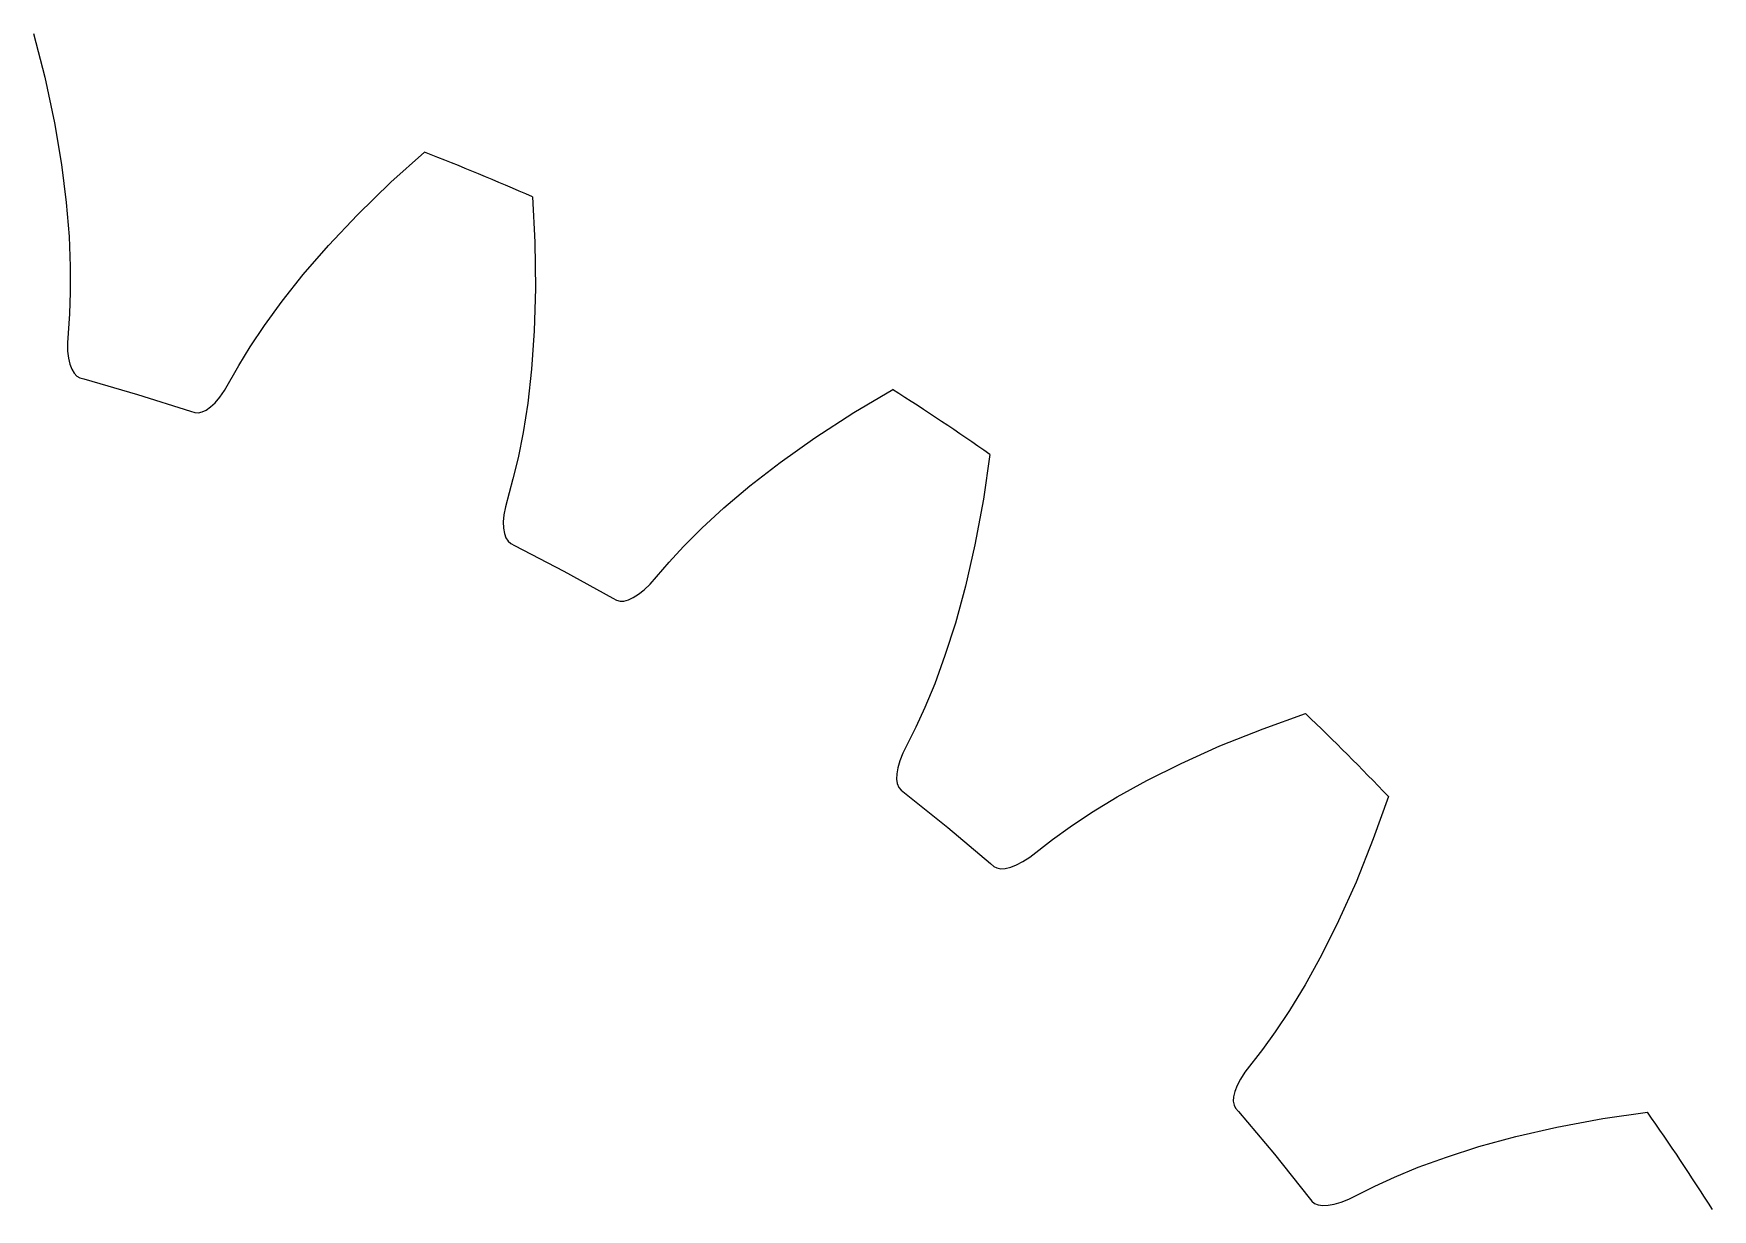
# Model space of a CAD drawing. Extents: x -17 to 24.7, y -17 to 17.
# Drawn here: x 3.68 to 14.34, y 9.13 to 16.6 of the extents above; entities that cross this region are included whole.
import ezdxf

# ---------------------------------------------------------------- set-up
doc = ezdxf.new("R2010")
doc.units = 0

msp = doc.modelspace()

# ---------------------------------------------------------------- linework, layer by layer
at = {"layer": 'layer1'}
for p, q in [((3.68, 16.597), (3.751, 16.32)), ((3.751, 16.32), (3.812, 16.03)), ((3.812, 16.03), (3.857, 15.765)), ((5.948, 15.653), (6.161, 15.844)), ((3.857, 15.765), (3.887, 15.524)), ((5.736, 15.447), (5.948, 15.653)), ((3.887, 15.524), (3.905, 15.308)), ((6.847, 15.56), (6.862, 15.274)), ((5.552, 15.251), (5.736, 15.447)), ((3.905, 15.308), (3.913, 15.118)), ((5.392, 15.067), (5.552, 15.251)), ((6.862, 15.274), (6.866, 14.979)), ((3.913, 15.118), (3.913, 14.955)), ((5.258, 14.898), (5.392, 15.067)), ((3.913, 14.955), (3.908, 14.818)), ((6.866, 14.979), (6.858, 14.71)), ((3.908, 14.818), (3.895, 14.634)), ((5.145, 14.744), (5.258, 14.898)), ((5.055, 14.609), (5.145, 14.744)), ((6.858, 14.71), (6.841, 14.467)), ((3.895, 14.634), (3.896, 14.582)), ((4.983, 14.491), (5.055, 14.609)), ((3.896, 14.582), (3.901, 14.537)), ((3.901, 14.537), (3.91, 14.498)), ((3.91, 14.498), (3.922, 14.466)), ((3.922, 14.466), (3.937, 14.441)), ((3.937, 14.441), (3.954, 14.423)), ((3.954, 14.423), (3.974, 14.412)), ((3.974, 14.412), (4, 14.405)), ((4, 14.405), (4.34, 14.306)), ((4.892, 14.332), (4.983, 14.491)), ((6.841, 14.467), (6.817, 14.252)), ((4.34, 14.306), (4.677, 14.2)), ((4.832, 14.254), (4.862, 14.289)), ((4.862, 14.289), (4.892, 14.332)), ((8.888, 14.192), (9.134, 14.338)), ((4.677, 14.2), (4.703, 14.191)), ((4.703, 14.191), (4.726, 14.189)), ((4.726, 14.189), (4.75, 14.195)), ((4.75, 14.195), (4.776, 14.207)), ((4.776, 14.207), (4.804, 14.227)), ((4.804, 14.227), (4.832, 14.254)), ((6.817, 14.252), (6.788, 14.064)), ((8.64, 14.031), (8.888, 14.192)), ((6.788, 14.064), (6.756, 13.904)), ((8.42, 13.875), (8.64, 14.031)), ((6.756, 13.904), (6.723, 13.771)), ((8.228, 13.726), (8.42, 13.875)), ((9.751, 13.925), (9.71, 13.642)), ((6.723, 13.771), (6.675, 13.593)), ((8.063, 13.586), (8.228, 13.726)), ((6.666, 13.542), (6.662, 13.497)), ((6.675, 13.593), (6.666, 13.542)), ((7.923, 13.457), (8.063, 13.586)), ((9.71, 13.642), (9.656, 13.351)), ((6.662, 13.497), (6.663, 13.457)), ((6.663, 13.457), (6.669, 13.423)), ((7.807, 13.342), (7.923, 13.457)), ((6.669, 13.423), (6.678, 13.396)), ((6.678, 13.396), (6.692, 13.375)), ((6.692, 13.375), (6.709, 13.36)), ((6.709, 13.36), (6.733, 13.348)), ((6.733, 13.348), (7.047, 13.185)), ((7.715, 13.241), (7.807, 13.342)), ((9.656, 13.351), (9.596, 13.089)), ((7.594, 13.102), (7.715, 13.241)), ((7.047, 13.185), (7.357, 13.014)), ((7.357, 13.014), (7.381, 13.001)), ((7.456, 13.002), (7.487, 13.017)), ((7.487, 13.017), (7.521, 13.038)), ((7.521, 13.038), (7.556, 13.066)), ((7.556, 13.066), (7.594, 13.102)), ((9.596, 13.089), (9.532, 12.855)), ((7.381, 13.001), (7.403, 12.995)), ((7.403, 12.995), (7.428, 12.995)), ((7.428, 12.995), (7.456, 13.002)), ((9.532, 12.855), (9.466, 12.649)), ((9.466, 12.649), (9.401, 12.47)), ((9.401, 12.47), (9.338, 12.319)), ((9.338, 12.319), (9.281, 12.194)), ((11.485, 12.185), (11.755, 12.281)), ((9.281, 12.194), (9.199, 12.03)), ((11.211, 12.076), (11.485, 12.185)), ((10.965, 11.965), (11.211, 12.076)), ((9.167, 11.937), (9.161, 11.898)), ((9.18, 11.981), (9.167, 11.937)), ((9.199, 12.03), (9.18, 11.981)), ((10.748, 11.857), (10.965, 11.965)), ((9.161, 11.898), (9.159, 11.864)), ((9.159, 11.864), (9.163, 11.836)), ((9.163, 11.836), (9.172, 11.812)), ((10.559, 11.752), (10.748, 11.857)), ((9.172, 11.812), (9.187, 11.795)), ((9.187, 11.795), (9.208, 11.778)), ((9.208, 11.778), (9.484, 11.557)), ((10.396, 11.653), (10.559, 11.752)), ((12.281, 11.755), (12.185, 11.485)), ((10.26, 11.562), (10.396, 11.653)), ((9.484, 11.557), (9.755, 11.329)), ((10.149, 11.481), (10.26, 11.562)), ((10.004, 11.369), (10.149, 11.481)), ((12.185, 11.485), (12.076, 11.211)), ((9.755, 11.329), (9.776, 11.311)), ((9.776, 11.311), (9.796, 11.301)), ((9.796, 11.301), (9.82, 11.296)), ((9.82, 11.296), (9.849, 11.298)), ((9.849, 11.298), (9.883, 11.306)), ((9.883, 11.306), (9.92, 11.32)), ((9.92, 11.32), (9.96, 11.341)), ((9.96, 11.341), (10.004, 11.369)), ((12.076, 11.211), (11.965, 10.965)), ((11.965, 10.965), (11.857, 10.748)), ((11.857, 10.748), (11.752, 10.559)), ((11.752, 10.559), (11.653, 10.396)), ((11.653, 10.396), (11.562, 10.26)), ((11.562, 10.26), (11.481, 10.149)), ((11.481, 10.149), (11.369, 10.004)), ((11.32, 9.92), (11.306, 9.883)), ((11.341, 9.96), (11.32, 9.92)), ((11.369, 10.004), (11.341, 9.96)), ((11.298, 9.849), (11.296, 9.82)), ((11.296, 9.82), (11.301, 9.796)), ((11.306, 9.883), (11.298, 9.849)), ((11.301, 9.796), (11.311, 9.776)), ((11.311, 9.776), (11.329, 9.755)), ((11.329, 9.755), (11.557, 9.484)), ((13.351, 9.656), (13.642, 9.71)), ((13.642, 9.71), (13.925, 9.751)), ((12.855, 9.532), (13.089, 9.596)), ((13.089, 9.596), (13.351, 9.656)), ((12.649, 9.466), (12.855, 9.532)), ((11.557, 9.484), (11.778, 9.208)), ((12.319, 9.338), (12.47, 9.401)), ((12.47, 9.401), (12.649, 9.466)), ((12.03, 9.199), (12.194, 9.281)), ((12.194, 9.281), (12.319, 9.338)), ((11.778, 9.208), (11.795, 9.187)), ((11.795, 9.187), (11.812, 9.172)), ((11.812, 9.172), (11.836, 9.163)), ((11.898, 9.161), (11.937, 9.167)), ((11.937, 9.167), (11.981, 9.18)), ((11.981, 9.18), (12.03, 9.199)), ((11.836, 9.163), (11.864, 9.159)), ((11.864, 9.159), (11.898, 9.161))]:
    msp.add_line(p, q, dxfattribs=at)
for start, end in [(66.2481, 68.7519), (54.9981, 57.5019), (43.7481, 46.2519), (32.4981, 35.0019)]:
    msp.add_arc((0, 0), 17, start, end, dxfattribs=at)
at = {"layer": 'layer3'}
for p, q in [((3.68, 16.597), (3.751, 16.32)), ((3.751, 16.32), (3.812, 16.03)), ((3.812, 16.03), (3.857, 15.765)), ((5.948, 15.653), (6.161, 15.844)), ((3.857, 15.765), (3.887, 15.524)), ((5.736, 15.447), (5.948, 15.653)), ((3.887, 15.524), (3.905, 15.308)), ((6.847, 15.56), (6.862, 15.274)), ((5.552, 15.251), (5.736, 15.447)), ((3.905, 15.308), (3.913, 15.118)), ((5.392, 15.067), (5.552, 15.251)), ((6.862, 15.274), (6.866, 14.979)), ((3.913, 15.118), (3.913, 14.955)), ((5.258, 14.898), (5.392, 15.067)), ((3.913, 14.955), (3.908, 14.818)), ((6.866, 14.979), (6.858, 14.71)), ((3.908, 14.818), (3.895, 14.634)), ((5.145, 14.744), (5.258, 14.898)), ((5.055, 14.609), (5.145, 14.744)), ((6.858, 14.71), (6.841, 14.467)), ((3.895, 14.634), (3.896, 14.582)), ((4.983, 14.491), (5.055, 14.609)), ((3.896, 14.582), (3.901, 14.537)), ((3.901, 14.537), (3.91, 14.498)), ((3.91, 14.498), (3.922, 14.466)), ((3.922, 14.466), (3.937, 14.441)), ((3.937, 14.441), (3.954, 14.423)), ((3.954, 14.423), (3.974, 14.412)), ((3.974, 14.412), (4, 14.405)), ((4, 14.405), (4.34, 14.306)), ((4.892, 14.332), (4.983, 14.491)), ((6.841, 14.467), (6.817, 14.252)), ((4.34, 14.306), (4.677, 14.2)), ((4.832, 14.254), (4.862, 14.289)), ((4.862, 14.289), (4.892, 14.332)), ((8.888, 14.192), (9.134, 14.338)), ((4.677, 14.2), (4.703, 14.191)), ((4.703, 14.191), (4.726, 14.189)), ((4.726, 14.189), (4.75, 14.195)), ((4.75, 14.195), (4.776, 14.207)), ((4.776, 14.207), (4.804, 14.227)), ((4.804, 14.227), (4.832, 14.254)), ((6.817, 14.252), (6.788, 14.064)), ((8.64, 14.031), (8.888, 14.192)), ((6.788, 14.064), (6.756, 13.904)), ((8.42, 13.875), (8.64, 14.031)), ((6.756, 13.904), (6.723, 13.771)), ((8.228, 13.726), (8.42, 13.875)), ((9.751, 13.925), (9.71, 13.642)), ((6.723, 13.771), (6.675, 13.593)), ((8.063, 13.586), (8.228, 13.726)), ((6.666, 13.542), (6.662, 13.497)), ((6.675, 13.593), (6.666, 13.542)), ((7.923, 13.457), (8.063, 13.586)), ((9.71, 13.642), (9.656, 13.351)), ((6.662, 13.497), (6.663, 13.457)), ((6.663, 13.457), (6.669, 13.423)), ((7.807, 13.342), (7.923, 13.457)), ((6.669, 13.423), (6.678, 13.396)), ((6.678, 13.396), (6.692, 13.375)), ((6.692, 13.375), (6.709, 13.36)), ((6.709, 13.36), (6.733, 13.348)), ((6.733, 13.348), (7.047, 13.185)), ((7.715, 13.241), (7.807, 13.342)), ((9.656, 13.351), (9.596, 13.089)), ((7.594, 13.102), (7.715, 13.241)), ((7.047, 13.185), (7.357, 13.014)), ((7.357, 13.014), (7.381, 13.001)), ((7.456, 13.002), (7.487, 13.017)), ((7.487, 13.017), (7.521, 13.038)), ((7.521, 13.038), (7.556, 13.066)), ((7.556, 13.066), (7.594, 13.102)), ((9.596, 13.089), (9.532, 12.855)), ((7.381, 13.001), (7.403, 12.995)), ((7.403, 12.995), (7.428, 12.995)), ((7.428, 12.995), (7.456, 13.002)), ((9.532, 12.855), (9.466, 12.649)), ((9.466, 12.649), (9.401, 12.47)), ((9.401, 12.47), (9.338, 12.319)), ((9.338, 12.319), (9.281, 12.194)), ((11.485, 12.185), (11.755, 12.281)), ((9.281, 12.194), (9.199, 12.03)), ((11.211, 12.076), (11.485, 12.185)), ((10.965, 11.965), (11.211, 12.076)), ((9.167, 11.937), (9.161, 11.898)), ((9.18, 11.981), (9.167, 11.937)), ((9.199, 12.03), (9.18, 11.981)), ((10.748, 11.857), (10.965, 11.965)), ((9.161, 11.898), (9.159, 11.864)), ((9.159, 11.864), (9.163, 11.836)), ((9.163, 11.836), (9.172, 11.812)), ((10.559, 11.752), (10.748, 11.857)), ((9.172, 11.812), (9.187, 11.795)), ((9.187, 11.795), (9.208, 11.778)), ((9.208, 11.778), (9.484, 11.557)), ((10.396, 11.653), (10.559, 11.752)), ((12.281, 11.755), (12.185, 11.485)), ((10.26, 11.562), (10.396, 11.653)), ((9.484, 11.557), (9.755, 11.329)), ((10.149, 11.481), (10.26, 11.562)), ((10.004, 11.369), (10.149, 11.481)), ((12.185, 11.485), (12.076, 11.211)), ((9.755, 11.329), (9.776, 11.311)), ((9.776, 11.311), (9.796, 11.301)), ((9.796, 11.301), (9.82, 11.296)), ((9.82, 11.296), (9.849, 11.298)), ((9.849, 11.298), (9.883, 11.306)), ((9.883, 11.306), (9.92, 11.32)), ((9.92, 11.32), (9.96, 11.341)), ((9.96, 11.341), (10.004, 11.369)), ((12.076, 11.211), (11.965, 10.965)), ((11.965, 10.965), (11.857, 10.748)), ((11.857, 10.748), (11.752, 10.559)), ((11.752, 10.559), (11.653, 10.396)), ((11.653, 10.396), (11.562, 10.26)), ((11.562, 10.26), (11.481, 10.149)), ((11.481, 10.149), (11.369, 10.004)), ((11.32, 9.92), (11.306, 9.883)), ((11.341, 9.96), (11.32, 9.92)), ((11.369, 10.004), (11.341, 9.96)), ((11.298, 9.849), (11.296, 9.82)), ((11.296, 9.82), (11.301, 9.796)), ((11.306, 9.883), (11.298, 9.849)), ((11.301, 9.796), (11.311, 9.776)), ((11.311, 9.776), (11.329, 9.755)), ((11.329, 9.755), (11.557, 9.484)), ((13.351, 9.656), (13.642, 9.71)), ((13.642, 9.71), (13.925, 9.751)), ((12.855, 9.532), (13.089, 9.596)), ((13.089, 9.596), (13.351, 9.656)), ((12.649, 9.466), (12.855, 9.532)), ((11.557, 9.484), (11.778, 9.208)), ((12.319, 9.338), (12.47, 9.401)), ((12.47, 9.401), (12.649, 9.466)), ((12.03, 9.199), (12.194, 9.281)), ((12.194, 9.281), (12.319, 9.338)), ((11.778, 9.208), (11.795, 9.187)), ((11.795, 9.187), (11.812, 9.172)), ((11.812, 9.172), (11.836, 9.163)), ((11.898, 9.161), (11.937, 9.167)), ((11.937, 9.167), (11.981, 9.18)), ((11.981, 9.18), (12.03, 9.199)), ((11.836, 9.163), (11.864, 9.159)), ((11.864, 9.159), (11.898, 9.161))]:
    msp.add_line(p, q, dxfattribs=at)
for start, end in [(66.2481, 68.7519), (54.9981, 57.5019), (43.7481, 46.2519), (32.4981, 35.0019)]:
    msp.add_arc((0, 0), 17, start, end, dxfattribs=at)

doc.saveas('drawing.dxf')
